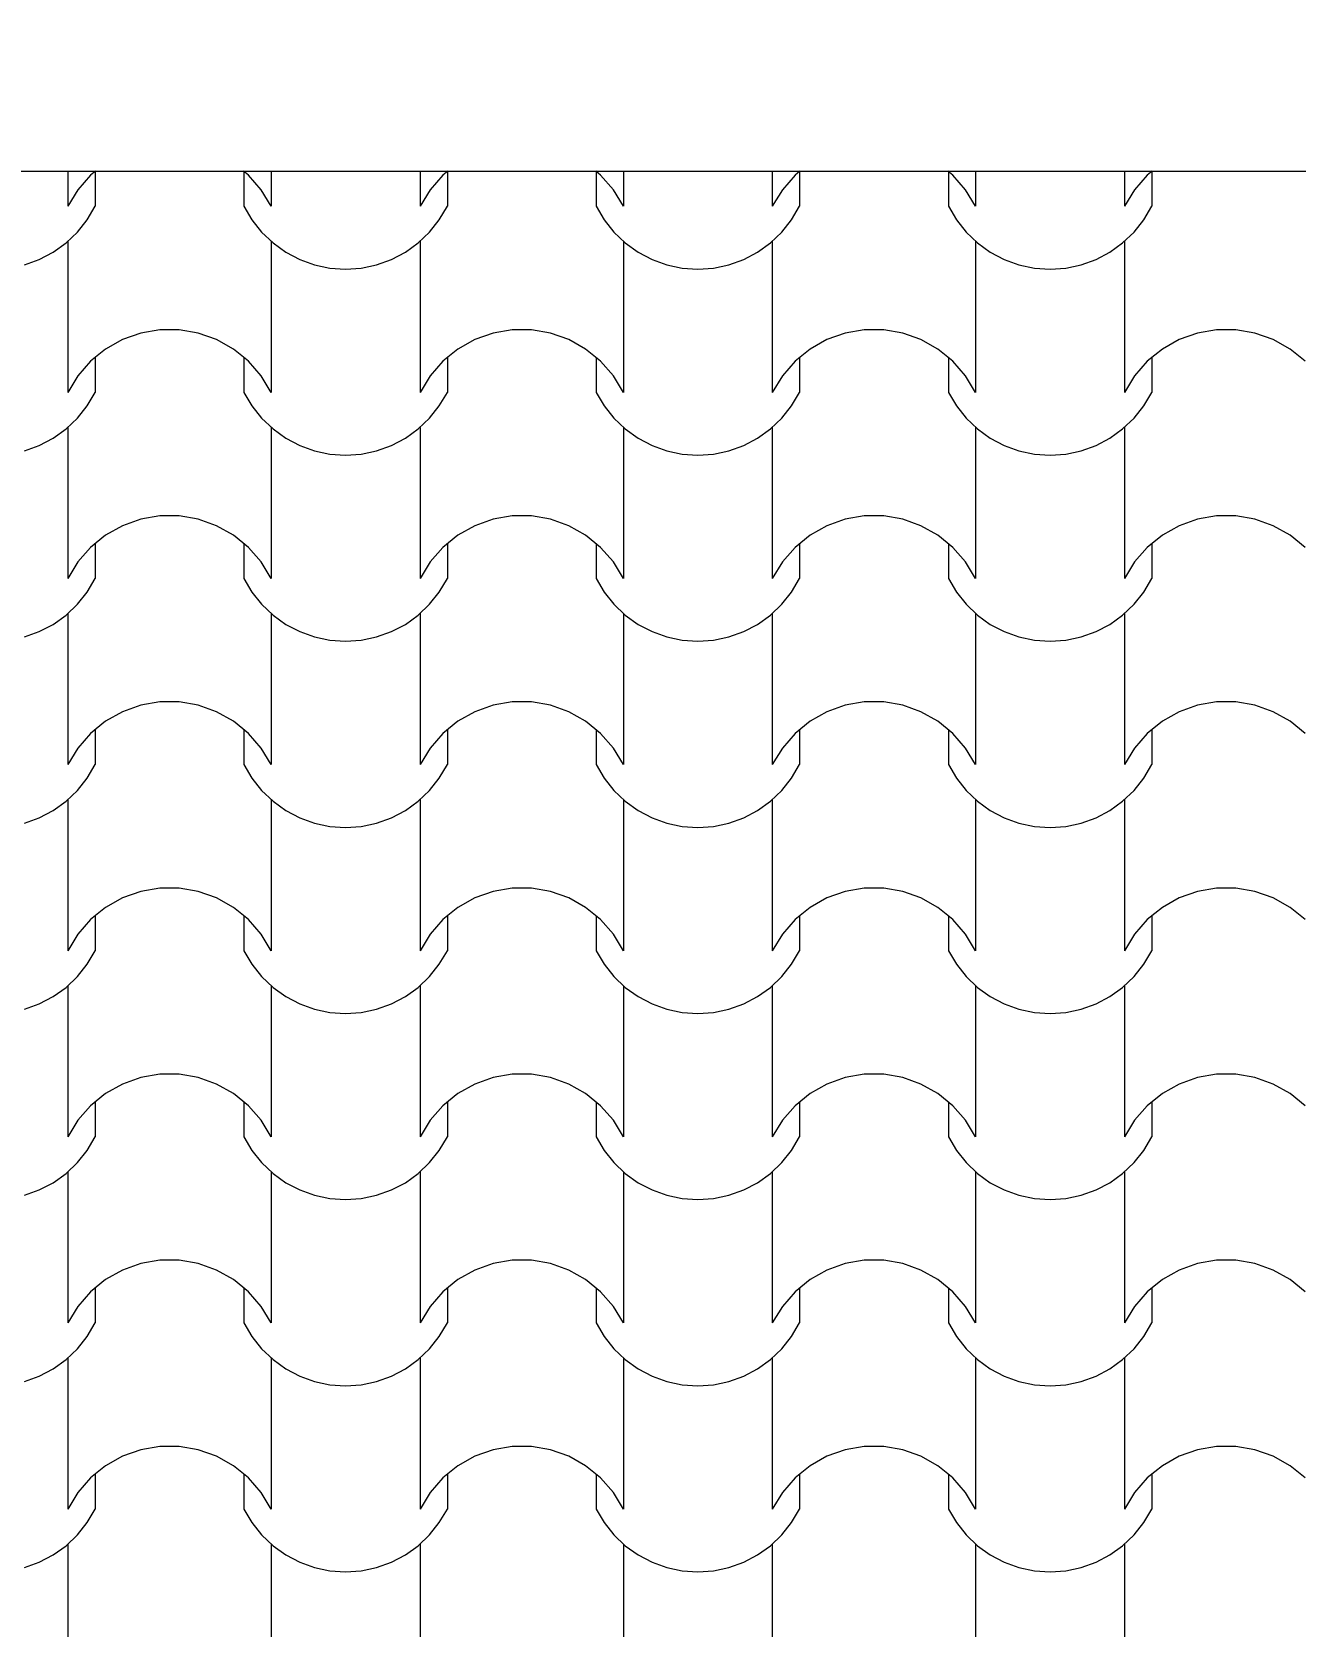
# Model space of a CAD drawing. Header units: millimetres. Extents: x 318905 to 439572, y -5133 to 105868.
# Drawn here: x 395316 to 396336, y 6459 to 7747 of the extents above; entities that cross this region are included whole.
import ezdxf

# ---------------------------------------------------------------- set-up
doc = ezdxf.new("R2010")
doc.units = ezdxf.units.MM
doc.header["$MEASUREMENT"] = 0
for name, color, linetype, lineweight in [('0_Stylo_No__98', 154, 'Continuous', 0), ('2D -  Dessin général_Stylo_No__1', 7, 'Continuous', 5), ('OMBRES_Stylo_No__1', 7, 'Continuous', 5)]:
    doc.layers.add(name, color=color, linetype=linetype, lineweight=lineweight)
doc.layers.add('OMBRES_Stylo_No__82', color=7, linetype='Continuous', lineweight=13, true_color=0xaaaaaa)
doc.styles.add('STYLE_GENERE_3', font='')
doc.styles.get('STYLE_GENERE_3').set_extended_font_data('Arial')
doc.dimstyles.new('STYLE_GENERE__1', dxfattribs={"dimtxt": 200, "dimasz": 142.5, "dimexe": 0.18, "dimexo": 500, "dimgap": 0.09, "dimtad": 0, "dimtih": 1, "dimtoh": 1, "dimlfac": 0.001, "dimzin": 0, "dimdsep": 46, "dimtxsty": 'STYLE_GENERE_3', "dimblk": 'ARROWHEAD_6', "dimblk1": 'ARROWHEAD_6', "dimblk2": 'ARROWHEAD_6', "dimcen": 0.09, "dimclrd": 154, "dimclre": 154, "dimclrt": 154, "dimazin": 0, "dimtfac": 1, "dimtdec": 4, "dimtmove": 0, "dimatfit": 3, "dimfxl": 0, "dimtolj": 1, "dimtzin": 0, "dimarcsym": 0})

# ---------------------------------------------------------------- blocks, each defined once
blk = doc.blocks.new('*X111')
at = {"layer": 'OMBRES_Stylo_No__82', "linetype": 'Continuous'}
for p, q in [((395345.1, 7634.5), (395345.1, 7606.2)), ((395363.5, 7631.3), (395353.2, 7619.5)), ((395367.4, 7634.5), (395363.5, 7631.3)), ((395367.1, 7634.2), (395367.1, 7606.2)), ((395490.9, 7631.3), (395487, 7634.5)), ((395487.3, 7634.2), (395487.3, 7606.2)), ((395501.2, 7619.5), (395490.9, 7631.3)), ((395509.3, 7634.5), (395509.3, 7606.2)), ((395629.6, 7634.5), (395629.6, 7606.2)), ((395648, 7631.3), (395637.7, 7619.5)), ((395651.9, 7634.5), (395648, 7631.3)), ((395651.6, 7634.2), (395651.6, 7606.2)), ((395775.4, 7631.3), (395771.5, 7634.5)), ((395771.8, 7634.2), (395771.8, 7606.2)), ((395785.7, 7619.5), (395775.4, 7631.3)), ((395793.8, 7634.5), (395793.8, 7606.2)), ((395914, 7634.5), (395914, 7606.2)), ((395932.5, 7631.3), (395922.2, 7619.5)), ((395936.4, 7634.5), (395932.5, 7631.3)), ((395936, 7634.2), (395936, 7606.2)), ((396059.9, 7631.3), (396055.9, 7634.5)), ((396056.3, 7634.2), (396056.3, 7606.2)), ((396070.1, 7619.5), (396059.9, 7631.3)), ((396078.3, 7634.5), (396078.3, 7606.2)), ((396198.5, 7634.5), (396198.5, 7606.2)), ((396216.9, 7631.3), (396206.7, 7619.5)), ((396220.9, 7634.5), (396216.9, 7631.3)), ((396220.5, 7634.2), (396220.5, 7606.2)), ((395353.2, 7619.5), (395345.1, 7606.2)), ((395509.3, 7606.2), (395501.2, 7619.5)), ((395637.7, 7619.5), (395629.6, 7606.2)), ((395793.8, 7606.2), (395785.7, 7619.5)), ((395922.2, 7619.5), (395914, 7606.2)), ((396078.3, 7606.2), (396070.1, 7619.5)), ((396206.7, 7619.5), (396198.5, 7606.2)), ((395360.6, 7595.2), (395367.1, 7606.2)), ((395487.3, 7606.2), (395493.8, 7595.2)), ((395645.1, 7595.2), (395651.6, 7606.2)), ((395771.8, 7606.2), (395778.2, 7595.2)), ((395929.6, 7595.2), (395936, 7606.2)), ((396056.3, 7606.2), (396062.7, 7595.2)), ((396214.1, 7595.2), (396220.5, 7606.2)), ((395343.6, 7576.5), (395352.8, 7585.3)), ((395352.8, 7585.3), (395360.6, 7595.2)), ((395493.8, 7595.2), (395501.6, 7585.3)), ((395501.6, 7585.3), (395510.8, 7576.5)), ((395628, 7576.5), (395637.2, 7585.3)), ((395637.2, 7585.3), (395645.1, 7595.2)), ((395778.2, 7595.2), (395786.1, 7585.3)), ((395786.1, 7585.3), (395795.3, 7576.5)), ((395912.5, 7576.5), (395921.7, 7585.3)), ((395921.7, 7585.3), (395929.6, 7595.2)), ((396062.7, 7595.2), (396070.6, 7585.3)), ((396070.6, 7585.3), (396079.8, 7576.5)), ((396197, 7576.5), (396206.2, 7585.3)), ((396206.2, 7585.3), (396214.1, 7595.2)), ((395333.3, 7569.1), (395343.6, 7576.5)), ((395345.1, 7577.8), (395345.1, 7516.8)), ((395509.3, 7577.8), (395509.3, 7516.8)), ((395510.8, 7576.5), (395521.1, 7569.1)), ((395617.7, 7569.1), (395628, 7576.5)), ((395629.6, 7577.8), (395629.6, 7516.8)), ((395793.8, 7577.8), (395793.8, 7516.8)), ((395795.3, 7576.5), (395805.6, 7569.1)), ((395902.2, 7569.1), (395912.5, 7576.5)), ((395914, 7577.8), (395914, 7516.8)), ((396078.3, 7577.8), (396078.3, 7516.8)), ((396079.8, 7576.5), (396090.1, 7569.1)), ((396186.7, 7569.1), (396197, 7576.5)), ((396198.5, 7577.8), (396198.5, 7516.8)), ((395310.1, 7558.8), (395322, 7563.1)), ((395322, 7563.1), (395333.3, 7569.1)), ((395521.1, 7569.1), (395532.4, 7563.1)), ((395532.4, 7563.1), (395544.3, 7558.8)), ((395594.5, 7558.8), (395606.5, 7563.1)), ((395606.5, 7563.1), (395617.7, 7569.1)), ((395805.6, 7569.1), (395816.9, 7563.1)), ((395816.9, 7563.1), (395828.8, 7558.8)), ((395879, 7558.8), (395891, 7563.1)), ((395891, 7563.1), (395902.2, 7569.1)), ((396090.1, 7569.1), (396101.3, 7563.1)), ((396101.3, 7563.1), (396113.3, 7558.8)), ((396163.5, 7558.8), (396175.5, 7563.1)), ((396175.5, 7563.1), (396186.7, 7569.1)), ((395544.3, 7558.8), (395556.8, 7556.2)), ((395556.8, 7556.2), (395569.4, 7555.3)), ((395569.4, 7555.3), (395582.1, 7556.2)), ((395582.1, 7556.2), (395594.5, 7558.8)), ((395828.8, 7558.8), (395841.2, 7556.2)), ((395841.2, 7556.2), (395853.9, 7555.3)), ((395853.9, 7555.3), (395866.6, 7556.2)), ((395866.6, 7556.2), (395879, 7558.8)), ((396113.3, 7558.8), (396125.7, 7556.2)), ((396125.7, 7556.2), (396138.4, 7555.3)), ((396138.4, 7555.3), (396151.1, 7556.2)), ((396151.1, 7556.2), (396163.5, 7558.8)), ((395345.1, 7516.8), (395345.1, 7455.8)), ((395509.3, 7516.8), (395509.3, 7455.8)), ((395629.6, 7516.8), (395629.6, 7455.8)), ((395793.8, 7516.8), (395793.8, 7455.8)), ((395914, 7516.8), (395914, 7455.8)), ((396078.3, 7516.8), (396078.3, 7455.8)), ((396198.5, 7516.8), (396198.5, 7455.8)), ((395389.3, 7498.5), (395375.6, 7490.8)), ((395404, 7503.7), (395389.3, 7498.5)), ((395419.4, 7506.3), (395404, 7503.7)), ((395427.2, 7506.3), (395419.4, 7506.3)), ((395435, 7506.3), (395427.2, 7506.3)), ((395450.4, 7503.7), (395435, 7506.3)), ((395465.1, 7498.5), (395450.4, 7503.7)), ((395478.8, 7490.8), (395465.1, 7498.5)), ((395673.7, 7498.5), (395660.1, 7490.8)), ((395688.5, 7503.7), (395673.7, 7498.5)), ((395703.9, 7506.3), (395688.5, 7503.7)), ((395711.7, 7506.3), (395703.9, 7506.3)), ((395719.5, 7506.3), (395711.7, 7506.3)), ((395734.9, 7503.7), (395719.5, 7506.3)), ((395749.6, 7498.5), (395734.9, 7503.7)), ((395763.3, 7490.8), (395749.6, 7498.5)), ((395958.2, 7498.5), (395944.6, 7490.8)), ((395972.9, 7503.7), (395958.2, 7498.5)), ((395988.3, 7506.3), (395972.9, 7503.7)), ((395996.2, 7506.3), (395988.3, 7506.3)), ((396004, 7506.3), (395996.2, 7506.3)), ((396019.4, 7503.7), (396004, 7506.3)), ((396034.1, 7498.5), (396019.4, 7503.7)), ((396047.7, 7490.8), (396034.1, 7498.5)), ((396242.7, 7498.5), (396229.1, 7490.8)), ((396257.4, 7503.7), (396242.7, 7498.5)), ((396272.8, 7506.3), (396257.4, 7503.7)), ((396280.6, 7506.3), (396272.8, 7506.3)), ((396288.5, 7506.3), (396280.6, 7506.3)), ((396303.9, 7503.7), (396288.5, 7506.3)), ((396318.6, 7498.5), (396303.9, 7503.7)), ((396332.2, 7490.8), (396318.6, 7498.5)), ((395375.6, 7490.8), (395363.5, 7481)), ((395367.1, 7483.9), (395367.1, 7455.8)), ((395490.9, 7481), (395478.8, 7490.8)), ((395487.3, 7483.9), (395487.3, 7455.8)), ((395660.1, 7490.8), (395648, 7481)), ((395651.6, 7483.9), (395651.6, 7455.8)), ((395775.4, 7481), (395763.3, 7490.8)), ((395771.8, 7483.9), (395771.8, 7455.8)), ((395944.6, 7490.8), (395932.5, 7481)), ((395936, 7483.9), (395936, 7455.8)), ((396059.9, 7481), (396047.7, 7490.8)), ((396056.3, 7483.9), (396056.3, 7455.8)), ((396229.1, 7490.8), (396216.9, 7481)), ((396220.5, 7483.9), (396220.5, 7455.8)), ((396344.3, 7481), (396332.2, 7490.8)), ((395353.2, 7469.2), (395345.1, 7455.8)), ((395363.5, 7481), (395353.2, 7469.2)), ((395501.2, 7469.2), (395490.9, 7481)), ((395509.3, 7455.8), (395501.2, 7469.2)), ((395637.7, 7469.2), (395629.6, 7455.8)), ((395648, 7481), (395637.7, 7469.2)), ((395785.7, 7469.2), (395775.4, 7481)), ((395793.8, 7455.8), (395785.7, 7469.2)), ((395922.2, 7469.2), (395914, 7455.8)), ((395932.5, 7481), (395922.2, 7469.2)), ((396070.1, 7469.2), (396059.9, 7481)), ((396078.3, 7455.8), (396070.1, 7469.2)), ((396206.7, 7469.2), (396198.5, 7455.8)), ((396216.9, 7481), (396206.7, 7469.2)), ((395352.8, 7434.9), (395360.6, 7444.9)), ((395360.6, 7444.9), (395367.1, 7455.8)), ((395487.3, 7455.8), (395493.8, 7444.9)), ((395493.8, 7444.9), (395501.6, 7434.9)), ((395637.2, 7434.9), (395645.1, 7444.9)), ((395645.1, 7444.9), (395651.6, 7455.8)), ((395771.8, 7455.8), (395778.2, 7444.9)), ((395778.2, 7444.9), (395786.1, 7434.9)), ((395921.7, 7434.9), (395929.6, 7444.9)), ((395929.6, 7444.9), (395936, 7455.8)), ((396056.3, 7455.8), (396062.7, 7444.9)), ((396062.7, 7444.9), (396070.6, 7434.9)), ((396206.2, 7434.9), (396214.1, 7444.9)), ((396214.1, 7444.9), (396220.5, 7455.8)), ((395343.6, 7426.2), (395352.8, 7434.9)), ((395501.6, 7434.9), (395510.8, 7426.2)), ((395628, 7426.2), (395637.2, 7434.9)), ((395786.1, 7434.9), (395795.3, 7426.2)), ((395912.5, 7426.2), (395921.7, 7434.9)), ((396070.6, 7434.9), (396079.8, 7426.2)), ((396197, 7426.2), (396206.2, 7434.9)), ((395322, 7412.8), (395333.3, 7418.7)), ((395333.3, 7418.7), (395343.6, 7426.2)), ((395345.1, 7427.4), (395345.1, 7366.5)), ((395509.3, 7427.4), (395509.3, 7366.5)), ((395510.8, 7426.2), (395521.1, 7418.7)), ((395521.1, 7418.7), (395532.4, 7412.8)), ((395606.5, 7412.8), (395617.7, 7418.7)), ((395617.7, 7418.7), (395628, 7426.2)), ((395629.6, 7427.4), (395629.6, 7366.5)), ((395793.8, 7427.4), (395793.8, 7366.5)), ((395795.3, 7426.2), (395805.6, 7418.7)), ((395805.6, 7418.7), (395816.9, 7412.8)), ((395891, 7412.8), (395902.2, 7418.7)), ((395902.2, 7418.7), (395912.5, 7426.2)), ((395914, 7427.4), (395914, 7366.5)), ((396078.3, 7427.4), (396078.3, 7366.5)), ((396079.8, 7426.2), (396090.1, 7418.7)), ((396090.1, 7418.7), (396101.3, 7412.8)), ((396175.5, 7412.8), (396186.7, 7418.7)), ((396186.7, 7418.7), (396197, 7426.2)), ((396198.5, 7427.4), (396198.5, 7366.5)), ((395310.1, 7408.5), (395322, 7412.8)), ((395532.4, 7412.8), (395544.3, 7408.5)), ((395544.3, 7408.5), (395556.8, 7405.9)), ((395556.8, 7405.9), (395569.4, 7405)), ((395569.4, 7405), (395582.1, 7405.9)), ((395582.1, 7405.9), (395594.5, 7408.5)), ((395594.5, 7408.5), (395606.5, 7412.8)), ((395816.9, 7412.8), (395828.8, 7408.5)), ((395828.8, 7408.5), (395841.2, 7405.9)), ((395841.2, 7405.9), (395853.9, 7405)), ((395853.9, 7405), (395866.6, 7405.9)), ((395866.6, 7405.9), (395879, 7408.5)), ((395879, 7408.5), (395891, 7412.8)), ((396101.3, 7412.8), (396113.3, 7408.5)), ((396113.3, 7408.5), (396125.7, 7405.9)), ((396125.7, 7405.9), (396138.4, 7405)), ((396138.4, 7405), (396151.1, 7405.9)), ((396151.1, 7405.9), (396163.5, 7408.5)), ((396163.5, 7408.5), (396175.5, 7412.8)), ((395345.1, 7366.5), (395345.1, 7305.5)), ((395509.3, 7366.5), (395509.3, 7305.5)), ((395629.6, 7366.5), (395629.6, 7305.5)), ((395793.8, 7366.5), (395793.8, 7305.5)), ((395914, 7366.5), (395914, 7305.5)), ((396078.3, 7366.5), (396078.3, 7305.5)), ((396198.5, 7366.5), (396198.5, 7305.5)), ((395404, 7353.4), (395389.3, 7348.1)), ((395419.4, 7356), (395404, 7353.4)), ((395427.2, 7356), (395419.4, 7356)), ((395435, 7356), (395427.2, 7356)), ((395450.4, 7353.4), (395435, 7356)), ((395465.1, 7348.1), (395450.4, 7353.4)), ((395688.5, 7353.4), (395673.7, 7348.1)), ((395703.9, 7356), (395688.5, 7353.4)), ((395711.7, 7356), (395703.9, 7356)), ((395719.5, 7356), (395711.7, 7356)), ((395734.9, 7353.4), (395719.5, 7356)), ((395749.6, 7348.1), (395734.9, 7353.4)), ((395972.9, 7353.4), (395958.2, 7348.1)), ((395988.3, 7356), (395972.9, 7353.4)), ((395996.2, 7356), (395988.3, 7356)), ((396004, 7356), (395996.2, 7356)), ((396019.4, 7353.4), (396004, 7356)), ((396034.1, 7348.1), (396019.4, 7353.4)), ((396257.4, 7353.4), (396242.7, 7348.1)), ((396272.8, 7356), (396257.4, 7353.4)), ((396280.6, 7356), (396272.8, 7356)), ((396288.5, 7356), (396280.6, 7356)), ((396303.9, 7353.4), (396288.5, 7356)), ((396318.6, 7348.1), (396303.9, 7353.4)), ((395375.6, 7340.5), (395363.5, 7330.6)), ((395389.3, 7348.1), (395375.6, 7340.5)), ((395478.8, 7340.5), (395465.1, 7348.1)), ((395490.9, 7330.6), (395478.8, 7340.5)), ((395660.1, 7340.5), (395648, 7330.6)), ((395673.7, 7348.1), (395660.1, 7340.5)), ((395763.3, 7340.5), (395749.6, 7348.1)), ((395775.4, 7330.6), (395763.3, 7340.5)), ((395944.6, 7340.5), (395932.5, 7330.6)), ((395958.2, 7348.1), (395944.6, 7340.5)), ((396047.7, 7340.5), (396034.1, 7348.1)), ((396059.9, 7330.6), (396047.7, 7340.5)), ((396229.1, 7340.5), (396216.9, 7330.6)), ((396242.7, 7348.1), (396229.1, 7340.5)), ((396332.2, 7340.5), (396318.6, 7348.1)), ((396344.3, 7330.6), (396332.2, 7340.5)), ((395363.5, 7330.6), (395353.2, 7318.8)), ((395367.1, 7333.5), (395367.1, 7305.5)), ((395487.3, 7333.5), (395487.3, 7305.5)), ((395501.2, 7318.8), (395490.9, 7330.6)), ((395648, 7330.6), (395637.7, 7318.8)), ((395651.6, 7333.5), (395651.6, 7305.5)), ((395771.8, 7333.5), (395771.8, 7305.5)), ((395785.7, 7318.8), (395775.4, 7330.6)), ((395932.5, 7330.6), (395922.2, 7318.8)), ((395936, 7333.5), (395936, 7305.5)), ((396056.3, 7333.5), (396056.3, 7305.5)), ((396070.1, 7318.8), (396059.9, 7330.6)), ((396216.9, 7330.6), (396206.7, 7318.8)), ((396220.5, 7333.5), (396220.5, 7305.5)), ((395353.2, 7318.8), (395345.1, 7305.5)), ((395509.3, 7305.5), (395501.2, 7318.8)), ((395637.7, 7318.8), (395629.6, 7305.5)), ((395793.8, 7305.5), (395785.7, 7318.8)), ((395922.2, 7318.8), (395914, 7305.5)), ((396078.3, 7305.5), (396070.1, 7318.8)), ((396206.7, 7318.8), (396198.5, 7305.5)), ((395360.6, 7294.5), (395367.1, 7305.5)), ((395487.3, 7305.5), (395493.8, 7294.5)), ((395645.1, 7294.5), (395651.6, 7305.5)), ((395771.8, 7305.5), (395778.2, 7294.5)), ((395929.6, 7294.5), (395936, 7305.5)), ((396056.3, 7305.5), (396062.7, 7294.5)), ((396214.1, 7294.5), (396220.5, 7305.5)), ((395352.8, 7284.6), (395360.6, 7294.5)), ((395493.8, 7294.5), (395501.6, 7284.6)), ((395637.2, 7284.6), (395645.1, 7294.5)), ((395778.2, 7294.5), (395786.1, 7284.6)), ((395921.7, 7284.6), (395929.6, 7294.5)), ((396062.7, 7294.5), (396070.6, 7284.6)), ((396206.2, 7284.6), (396214.1, 7294.5)), ((395333.3, 7268.4), (395343.6, 7275.8)), ((395343.6, 7275.8), (395352.8, 7284.6)), ((395345.1, 7277.1), (395345.1, 7216.1)), ((395501.6, 7284.6), (395510.8, 7275.8)), ((395509.3, 7277.1), (395509.3, 7216.1)), ((395510.8, 7275.8), (395521.1, 7268.4)), ((395617.7, 7268.4), (395628, 7275.8)), ((395628, 7275.8), (395637.2, 7284.6)), ((395629.6, 7277.1), (395629.6, 7216.1)), ((395786.1, 7284.6), (395795.3, 7275.8)), ((395793.8, 7277.1), (395793.8, 7216.1)), ((395795.3, 7275.8), (395805.6, 7268.4)), ((395902.2, 7268.4), (395912.5, 7275.8)), ((395912.5, 7275.8), (395921.7, 7284.6)), ((395914, 7277.1), (395914, 7216.1)), ((396070.6, 7284.6), (396079.8, 7275.8)), ((396078.3, 7277.1), (396078.3, 7216.1)), ((396079.8, 7275.8), (396090.1, 7268.4)), ((396186.7, 7268.4), (396197, 7275.8)), ((396197, 7275.8), (396206.2, 7284.6)), ((396198.5, 7277.1), (396198.5, 7216.1)), ((395322, 7262.5), (395333.3, 7268.4)), ((395521.1, 7268.4), (395532.4, 7262.5)), ((395606.5, 7262.5), (395617.7, 7268.4)), ((395805.6, 7268.4), (395816.9, 7262.5)), ((395891, 7262.5), (395902.2, 7268.4)), ((396090.1, 7268.4), (396101.3, 7262.5)), ((396175.5, 7262.5), (396186.7, 7268.4)), ((395310.1, 7258.2), (395322, 7262.5)), ((395532.4, 7262.5), (395544.3, 7258.2)), ((395544.3, 7258.2), (395556.8, 7255.5)), ((395556.8, 7255.5), (395569.4, 7254.7)), ((395569.4, 7254.7), (395582.1, 7255.5)), ((395582.1, 7255.5), (395594.5, 7258.2)), ((395594.5, 7258.2), (395606.5, 7262.5)), ((395816.9, 7262.5), (395828.8, 7258.2)), ((395828.8, 7258.2), (395841.2, 7255.5)), ((395841.2, 7255.5), (395853.9, 7254.7)), ((395853.9, 7254.7), (395866.6, 7255.5)), ((395866.6, 7255.5), (395879, 7258.2)), ((395879, 7258.2), (395891, 7262.5)), ((396101.3, 7262.5), (396113.3, 7258.2)), ((396113.3, 7258.2), (396125.7, 7255.5)), ((396125.7, 7255.5), (396138.4, 7254.7)), ((396138.4, 7254.7), (396151.1, 7255.5)), ((396151.1, 7255.5), (396163.5, 7258.2)), ((396163.5, 7258.2), (396175.5, 7262.5)), ((395345.1, 7216.1), (395345.1, 7155.2)), ((395509.3, 7216.1), (395509.3, 7155.2)), ((395629.6, 7216.1), (395629.6, 7155.2)), ((395793.8, 7216.1), (395793.8, 7155.2)), ((395914, 7216.1), (395914, 7155.2)), ((396078.3, 7216.1), (396078.3, 7155.2)), ((396198.5, 7216.1), (396198.5, 7155.2)), ((395404, 7203), (395389.3, 7197.8)), ((395419.4, 7205.7), (395404, 7203)), ((395427.2, 7205.7), (395419.4, 7205.7)), ((395435, 7205.7), (395427.2, 7205.7)), ((395450.4, 7203), (395435, 7205.7)), ((395465.1, 7197.8), (395450.4, 7203)), ((395688.5, 7203), (395673.7, 7197.8)), ((395703.9, 7205.7), (395688.5, 7203)), ((395711.7, 7205.7), (395703.9, 7205.7)), ((395719.5, 7205.7), (395711.7, 7205.7)), ((395734.9, 7203), (395719.5, 7205.7)), ((395749.6, 7197.8), (395734.9, 7203)), ((395972.9, 7203), (395958.2, 7197.8)), ((395988.3, 7205.7), (395972.9, 7203)), ((395996.2, 7205.7), (395988.3, 7205.7)), ((396004, 7205.7), (395996.2, 7205.7)), ((396019.4, 7203), (396004, 7205.7)), ((396034.1, 7197.8), (396019.4, 7203)), ((396257.4, 7203), (396242.7, 7197.8)), ((396272.8, 7205.7), (396257.4, 7203)), ((396280.6, 7205.7), (396272.8, 7205.7)), ((396288.5, 7205.7), (396280.6, 7205.7)), ((396303.9, 7203), (396288.5, 7205.7)), ((396318.6, 7197.8), (396303.9, 7203)), ((395375.6, 7190.1), (395363.5, 7180.3)), ((395389.3, 7197.8), (395375.6, 7190.1)), ((395478.8, 7190.1), (395465.1, 7197.8)), ((395490.9, 7180.3), (395478.8, 7190.1)), ((395660.1, 7190.1), (395648, 7180.3)), ((395673.7, 7197.8), (395660.1, 7190.1)), ((395763.3, 7190.1), (395749.6, 7197.8)), ((395775.4, 7180.3), (395763.3, 7190.1)), ((395944.6, 7190.1), (395932.5, 7180.3)), ((395958.2, 7197.8), (395944.6, 7190.1)), ((396047.7, 7190.1), (396034.1, 7197.8)), ((396059.9, 7180.3), (396047.7, 7190.1)), ((396229.1, 7190.1), (396216.9, 7180.3)), ((396242.7, 7197.8), (396229.1, 7190.1)), ((396332.2, 7190.1), (396318.6, 7197.8)), ((396344.3, 7180.3), (396332.2, 7190.1)), ((395363.5, 7180.3), (395353.2, 7168.5)), ((395367.1, 7183.2), (395367.1, 7155.2)), ((395487.3, 7183.2), (395487.3, 7155.2)), ((395501.2, 7168.5), (395490.9, 7180.3)), ((395648, 7180.3), (395637.7, 7168.5)), ((395651.6, 7183.2), (395651.6, 7155.2)), ((395771.8, 7183.2), (395771.8, 7155.2)), ((395785.7, 7168.5), (395775.4, 7180.3)), ((395932.5, 7180.3), (395922.2, 7168.5)), ((395936, 7183.2), (395936, 7155.2)), ((396056.3, 7183.2), (396056.3, 7155.2)), ((396070.1, 7168.5), (396059.9, 7180.3)), ((396216.9, 7180.3), (396206.7, 7168.5)), ((396220.5, 7183.2), (396220.5, 7155.2)), ((395353.2, 7168.5), (395345.1, 7155.2)), ((395509.3, 7155.2), (395501.2, 7168.5)), ((395637.7, 7168.5), (395629.6, 7155.2)), ((395793.8, 7155.2), (395785.7, 7168.5)), ((395922.2, 7168.5), (395914, 7155.2)), ((396078.3, 7155.2), (396070.1, 7168.5)), ((396206.7, 7168.5), (396198.5, 7155.2)), ((395360.6, 7144.2), (395367.1, 7155.2)), ((395487.3, 7155.2), (395493.8, 7144.2)), ((395645.1, 7144.2), (395651.6, 7155.2)), ((395771.8, 7155.2), (395778.2, 7144.2)), ((395929.6, 7144.2), (395936, 7155.2)), ((396056.3, 7155.2), (396062.7, 7144.2)), ((396214.1, 7144.2), (396220.5, 7155.2)), ((395343.6, 7125.5), (395352.8, 7134.3)), ((395352.8, 7134.3), (395360.6, 7144.2)), ((395493.8, 7144.2), (395501.6, 7134.3)), ((395501.6, 7134.3), (395510.8, 7125.5)), ((395628, 7125.5), (395637.2, 7134.3)), ((395637.2, 7134.3), (395645.1, 7144.2)), ((395778.2, 7144.2), (395786.1, 7134.3)), ((395786.1, 7134.3), (395795.3, 7125.5)), ((395912.5, 7125.5), (395921.7, 7134.3)), ((395921.7, 7134.3), (395929.6, 7144.2)), ((396062.7, 7144.2), (396070.6, 7134.3)), ((396070.6, 7134.3), (396079.8, 7125.5)), ((396197, 7125.5), (396206.2, 7134.3)), ((396206.2, 7134.3), (396214.1, 7144.2)), ((395333.3, 7118.1), (395343.6, 7125.5)), ((395345.1, 7126.8), (395345.1, 7065.8)), ((395509.3, 7126.8), (395509.3, 7065.8)), ((395510.8, 7125.5), (395521.1, 7118.1)), ((395617.7, 7118.1), (395628, 7125.5)), ((395629.6, 7126.8), (395629.6, 7065.8)), ((395793.8, 7126.8), (395793.8, 7065.8)), ((395795.3, 7125.5), (395805.6, 7118.1)), ((395902.2, 7118.1), (395912.5, 7125.5)), ((395914, 7126.8), (395914, 7065.8)), ((396078.3, 7126.8), (396078.3, 7065.8)), ((396079.8, 7125.5), (396090.1, 7118.1)), ((396186.7, 7118.1), (396197, 7125.5)), ((396198.5, 7126.8), (396198.5, 7065.8)), ((395310.1, 7107.8), (395322, 7112.1)), ((395322, 7112.1), (395333.3, 7118.1)), ((395521.1, 7118.1), (395532.4, 7112.1)), ((395532.4, 7112.1), (395544.3, 7107.8)), ((395594.5, 7107.8), (395606.5, 7112.1)), ((395606.5, 7112.1), (395617.7, 7118.1)), ((395805.6, 7118.1), (395816.9, 7112.1)), ((395816.9, 7112.1), (395828.8, 7107.8)), ((395879, 7107.8), (395891, 7112.1)), ((395891, 7112.1), (395902.2, 7118.1)), ((396090.1, 7118.1), (396101.3, 7112.1)), ((396101.3, 7112.1), (396113.3, 7107.8)), ((396163.5, 7107.8), (396175.5, 7112.1)), ((396175.5, 7112.1), (396186.7, 7118.1)), ((395544.3, 7107.8), (395556.8, 7105.2)), ((395556.8, 7105.2), (395569.4, 7104.3)), ((395569.4, 7104.3), (395582.1, 7105.2)), ((395582.1, 7105.2), (395594.5, 7107.8)), ((395828.8, 7107.8), (395841.2, 7105.2)), ((395841.2, 7105.2), (395853.9, 7104.3)), ((395853.9, 7104.3), (395866.6, 7105.2)), ((395866.6, 7105.2), (395879, 7107.8)), ((396113.3, 7107.8), (396125.7, 7105.2)), ((396125.7, 7105.2), (396138.4, 7104.3)), ((396138.4, 7104.3), (396151.1, 7105.2)), ((396151.1, 7105.2), (396163.5, 7107.8)), ((395345.1, 7065.8), (395345.1, 7004.8)), ((395509.3, 7065.8), (395509.3, 7004.8)), ((395629.6, 7065.8), (395629.6, 7004.8)), ((395793.8, 7065.8), (395793.8, 7004.8)), ((395914, 7065.8), (395914, 7004.8)), ((396078.3, 7065.8), (396078.3, 7004.8)), ((396198.5, 7065.8), (396198.5, 7004.8)), ((395389.3, 7047.4), (395375.6, 7039.8)), ((395404, 7052.7), (395389.3, 7047.4)), ((395419.4, 7055.3), (395404, 7052.7)), ((395427.2, 7055.3), (395419.4, 7055.3)), ((395435, 7055.3), (395427.2, 7055.3)), ((395450.4, 7052.7), (395435, 7055.3)), ((395465.1, 7047.4), (395450.4, 7052.7)), ((395478.8, 7039.8), (395465.1, 7047.4)), ((395673.7, 7047.4), (395660.1, 7039.8)), ((395688.5, 7052.7), (395673.7, 7047.4)), ((395703.9, 7055.3), (395688.5, 7052.7)), ((395711.7, 7055.3), (395703.9, 7055.3)), ((395719.5, 7055.3), (395711.7, 7055.3)), ((395734.9, 7052.7), (395719.5, 7055.3)), ((395749.6, 7047.4), (395734.9, 7052.7)), ((395763.3, 7039.8), (395749.6, 7047.4)), ((395958.2, 7047.4), (395944.6, 7039.8)), ((395972.9, 7052.7), (395958.2, 7047.4)), ((395988.3, 7055.3), (395972.9, 7052.7)), ((395996.2, 7055.3), (395988.3, 7055.3)), ((396004, 7055.3), (395996.2, 7055.3)), ((396019.4, 7052.7), (396004, 7055.3)), ((396034.1, 7047.4), (396019.4, 7052.7)), ((396047.7, 7039.8), (396034.1, 7047.4)), ((396242.7, 7047.4), (396229.1, 7039.8)), ((396257.4, 7052.7), (396242.7, 7047.4)), ((396272.8, 7055.3), (396257.4, 7052.7)), ((396280.6, 7055.3), (396272.8, 7055.3)), ((396288.5, 7055.3), (396280.6, 7055.3)), ((396303.9, 7052.7), (396288.5, 7055.3)), ((396318.6, 7047.4), (396303.9, 7052.7)), ((396332.2, 7039.8), (396318.6, 7047.4)), ((395375.6, 7039.8), (395363.5, 7029.9)), ((395367.1, 7032.9), (395367.1, 7004.8)), ((395490.9, 7029.9), (395478.8, 7039.8)), ((395487.3, 7032.9), (395487.3, 7004.8)), ((395660.1, 7039.8), (395648, 7029.9)), ((395651.6, 7032.9), (395651.6, 7004.8)), ((395775.4, 7029.9), (395763.3, 7039.8)), ((395771.8, 7032.9), (395771.8, 7004.8)), ((395944.6, 7039.8), (395932.5, 7029.9)), ((395936, 7032.9), (395936, 7004.8)), ((396059.9, 7029.9), (396047.7, 7039.8)), ((396056.3, 7032.9), (396056.3, 7004.8)), ((396229.1, 7039.8), (396216.9, 7029.9)), ((396220.5, 7032.9), (396220.5, 7004.8)), ((396344.3, 7029.9), (396332.2, 7039.8)), ((395363.5, 7029.9), (395353.2, 7018.2)), ((395501.2, 7018.2), (395490.9, 7029.9)), ((395648, 7029.9), (395637.7, 7018.2)), ((395785.7, 7018.2), (395775.4, 7029.9)), ((395932.5, 7029.9), (395922.2, 7018.2)), ((396070.1, 7018.2), (396059.9, 7029.9)), ((396216.9, 7029.9), (396206.7, 7018.2)), ((395353.2, 7018.2), (395345.1, 7004.8)), ((395509.3, 7004.8), (395501.2, 7018.2)), ((395637.7, 7018.2), (395629.6, 7004.8)), ((395793.8, 7004.8), (395785.7, 7018.2)), ((395922.2, 7018.2), (395914, 7004.8)), ((396078.3, 7004.8), (396070.1, 7018.2)), ((396206.7, 7018.2), (396198.5, 7004.8)), ((395352.8, 6983.9), (395360.6, 6993.9)), ((395360.6, 6993.9), (395367.1, 7004.8)), ((395487.3, 7004.8), (395493.8, 6993.9)), ((395493.8, 6993.9), (395501.6, 6983.9)), ((395637.2, 6983.9), (395645.1, 6993.9)), ((395645.1, 6993.9), (395651.6, 7004.8)), ((395771.8, 7004.8), (395778.2, 6993.9)), ((395778.2, 6993.9), (395786.1, 6983.9)), ((395921.7, 6983.9), (395929.6, 6993.9)), ((395929.6, 6993.9), (395936, 7004.8)), ((396056.3, 7004.8), (396062.7, 6993.9)), ((396062.7, 6993.9), (396070.6, 6983.9)), ((396206.2, 6983.9), (396214.1, 6993.9)), ((396214.1, 6993.9), (396220.5, 7004.8)), ((395343.6, 6975.1), (395352.8, 6983.9)), ((395501.6, 6983.9), (395510.8, 6975.1)), ((395628, 6975.1), (395637.2, 6983.9)), ((395786.1, 6983.9), (395795.3, 6975.1)), ((395912.5, 6975.1), (395921.7, 6983.9)), ((396070.6, 6983.9), (396079.8, 6975.1)), ((396197, 6975.1), (396206.2, 6983.9)), ((395322, 6961.8), (395333.3, 6967.7)), ((395333.3, 6967.7), (395343.6, 6975.1)), ((395345.1, 6976.4), (395345.1, 6915.5)), ((395509.3, 6976.4), (395509.3, 6915.5)), ((395510.8, 6975.1), (395521.1, 6967.7)), ((395521.1, 6967.7), (395532.4, 6961.8)), ((395606.5, 6961.8), (395617.7, 6967.7)), ((395617.7, 6967.7), (395628, 6975.1)), ((395629.6, 6976.4), (395629.6, 6915.5)), ((395793.8, 6976.4), (395793.8, 6915.5)), ((395795.3, 6975.1), (395805.6, 6967.7)), ((395805.6, 6967.7), (395816.9, 6961.8)), ((395891, 6961.8), (395902.2, 6967.7)), ((395902.2, 6967.7), (395912.5, 6975.1)), ((395914, 6976.4), (395914, 6915.5)), ((396078.3, 6976.4), (396078.3, 6915.5)), ((396079.8, 6975.1), (396090.1, 6967.7)), ((396090.1, 6967.7), (396101.3, 6961.8)), ((396175.5, 6961.8), (396186.7, 6967.7)), ((396186.7, 6967.7), (396197, 6975.1)), ((396198.5, 6976.4), (396198.5, 6915.5)), ((395310.1, 6957.5), (395322, 6961.8)), ((395532.4, 6961.8), (395544.3, 6957.5)), ((395544.3, 6957.5), (395556.8, 6954.9)), ((395556.8, 6954.9), (395569.4, 6954)), ((395569.4, 6954), (395582.1, 6954.9)), ((395582.1, 6954.9), (395594.5, 6957.5)), ((395594.5, 6957.5), (395606.5, 6961.8)), ((395816.9, 6961.8), (395828.8, 6957.5)), ((395828.8, 6957.5), (395841.2, 6954.9)), ((395841.2, 6954.9), (395853.9, 6954)), ((395853.9, 6954), (395866.6, 6954.9)), ((395866.6, 6954.9), (395879, 6957.5)), ((395879, 6957.5), (395891, 6961.8)), ((396101.3, 6961.8), (396113.3, 6957.5)), ((396113.3, 6957.5), (396125.7, 6954.9)), ((396125.7, 6954.9), (396138.4, 6954)), ((396138.4, 6954), (396151.1, 6954.9)), ((396151.1, 6954.9), (396163.5, 6957.5)), ((396163.5, 6957.5), (396175.5, 6961.8)), ((395345.1, 6915.5), (395345.1, 6854.5)), ((395509.3, 6915.5), (395509.3, 6854.5)), ((395629.6, 6915.5), (395629.6, 6854.5)), ((395793.8, 6915.5), (395793.8, 6854.5)), ((395914, 6915.5), (395914, 6854.5)), ((396078.3, 6915.5), (396078.3, 6854.5)), ((396198.5, 6915.5), (396198.5, 6854.5)), ((395404, 6902.3), (395389.3, 6897.1)), ((395419.4, 6905), (395404, 6902.3)), ((395427.2, 6905), (395419.4, 6905)), ((395435, 6905), (395427.2, 6905)), ((395450.4, 6902.3), (395435, 6905)), ((395465.1, 6897.1), (395450.4, 6902.3)), ((395688.5, 6902.3), (395673.7, 6897.1)), ((395703.9, 6905), (395688.5, 6902.3)), ((395711.7, 6905), (395703.9, 6905)), ((395719.5, 6905), (395711.7, 6905)), ((395734.9, 6902.3), (395719.5, 6905)), ((395749.6, 6897.1), (395734.9, 6902.3)), ((395972.9, 6902.3), (395958.2, 6897.1)), ((395988.3, 6905), (395972.9, 6902.3)), ((395996.2, 6905), (395988.3, 6905)), ((396004, 6905), (395996.2, 6905)), ((396019.4, 6902.3), (396004, 6905)), ((396034.1, 6897.1), (396019.4, 6902.3)), ((396257.4, 6902.3), (396242.7, 6897.1)), ((396272.8, 6905), (396257.4, 6902.3)), ((396280.6, 6905), (396272.8, 6905)), ((396288.5, 6905), (396280.6, 6905)), ((396303.9, 6902.3), (396288.5, 6905)), ((396318.6, 6897.1), (396303.9, 6902.3)), ((395375.6, 6889.5), (395363.5, 6879.6)), ((395389.3, 6897.1), (395375.6, 6889.5)), ((395478.8, 6889.5), (395465.1, 6897.1)), ((395490.9, 6879.6), (395478.8, 6889.5)), ((395660.1, 6889.5), (395648, 6879.6)), ((395673.7, 6897.1), (395660.1, 6889.5)), ((395763.3, 6889.5), (395749.6, 6897.1)), ((395775.4, 6879.6), (395763.3, 6889.5)), ((395944.6, 6889.5), (395932.5, 6879.6)), ((395958.2, 6897.1), (395944.6, 6889.5)), ((396047.7, 6889.5), (396034.1, 6897.1)), ((396059.9, 6879.6), (396047.7, 6889.5)), ((396229.1, 6889.5), (396216.9, 6879.6)), ((396242.7, 6897.1), (396229.1, 6889.5)), ((396332.2, 6889.5), (396318.6, 6897.1)), ((396344.3, 6879.6), (396332.2, 6889.5)), ((395363.5, 6879.6), (395353.2, 6867.8)), ((395367.1, 6882.5), (395367.1, 6854.5)), ((395487.3, 6882.5), (395487.3, 6854.5)), ((395501.2, 6867.8), (395490.9, 6879.6)), ((395648, 6879.6), (395637.7, 6867.8)), ((395651.6, 6882.5), (395651.6, 6854.5)), ((395771.8, 6882.5), (395771.8, 6854.5)), ((395785.7, 6867.8), (395775.4, 6879.6)), ((395932.5, 6879.6), (395922.2, 6867.8)), ((395936, 6882.5), (395936, 6854.5)), ((396056.3, 6882.5), (396056.3, 6854.5)), ((396070.1, 6867.8), (396059.9, 6879.6)), ((396216.9, 6879.6), (396206.7, 6867.8)), ((396220.5, 6882.5), (396220.5, 6854.5)), ((395353.2, 6867.8), (395345.1, 6854.5)), ((395509.3, 6854.5), (395501.2, 6867.8)), ((395637.7, 6867.8), (395629.6, 6854.5)), ((395793.8, 6854.5), (395785.7, 6867.8)), ((395922.2, 6867.8), (395914, 6854.5)), ((396078.3, 6854.5), (396070.1, 6867.8)), ((396206.7, 6867.8), (396198.5, 6854.5)), ((395360.6, 6843.5), (395367.1, 6854.5)), ((395487.3, 6854.5), (395493.8, 6843.5)), ((395645.1, 6843.5), (395651.6, 6854.5)), ((395771.8, 6854.5), (395778.2, 6843.5)), ((395929.6, 6843.5), (395936, 6854.5)), ((396056.3, 6854.5), (396062.7, 6843.5)), ((396214.1, 6843.5), (396220.5, 6854.5)), ((395352.8, 6833.6), (395360.6, 6843.5)), ((395493.8, 6843.5), (395501.6, 6833.6)), ((395637.2, 6833.6), (395645.1, 6843.5)), ((395778.2, 6843.5), (395786.1, 6833.6)), ((395921.7, 6833.6), (395929.6, 6843.5)), ((396062.7, 6843.5), (396070.6, 6833.6)), ((396206.2, 6833.6), (396214.1, 6843.5)), ((395343.6, 6824.8), (395352.8, 6833.6)), ((395345.1, 6826.1), (395345.1, 6765.1)), ((395501.6, 6833.6), (395510.8, 6824.8)), ((395509.3, 6826.1), (395509.3, 6765.1)), ((395628, 6824.8), (395637.2, 6833.6)), ((395629.6, 6826.1), (395629.6, 6765.1)), ((395786.1, 6833.6), (395795.3, 6824.8)), ((395793.8, 6826.1), (395793.8, 6765.1)), ((395912.5, 6824.8), (395921.7, 6833.6)), ((395914, 6826.1), (395914, 6765.1)), ((396070.6, 6833.6), (396079.8, 6824.8)), ((396078.3, 6826.1), (396078.3, 6765.1)), ((396197, 6824.8), (396206.2, 6833.6)), ((396198.5, 6826.1), (396198.5, 6765.1)), ((395322, 6811.5), (395333.3, 6817.4)), ((395333.3, 6817.4), (395343.6, 6824.8)), ((395510.8, 6824.8), (395521.1, 6817.4)), ((395521.1, 6817.4), (395532.4, 6811.5)), ((395606.5, 6811.5), (395617.7, 6817.4)), ((395617.7, 6817.4), (395628, 6824.8)), ((395795.3, 6824.8), (395805.6, 6817.4)), ((395805.6, 6817.4), (395816.9, 6811.5)), ((395891, 6811.5), (395902.2, 6817.4)), ((395902.2, 6817.4), (395912.5, 6824.8)), ((396079.8, 6824.8), (396090.1, 6817.4)), ((396090.1, 6817.4), (396101.3, 6811.5)), ((396175.5, 6811.5), (396186.7, 6817.4)), ((396186.7, 6817.4), (396197, 6824.8)), ((395310.1, 6807.2), (395322, 6811.5)), ((395532.4, 6811.5), (395544.3, 6807.2)), ((395544.3, 6807.2), (395556.8, 6804.5)), ((395556.8, 6804.5), (395569.4, 6803.7)), ((395569.4, 6803.7), (395582.1, 6804.5)), ((395582.1, 6804.5), (395594.5, 6807.2)), ((395594.5, 6807.2), (395606.5, 6811.5)), ((395816.9, 6811.5), (395828.8, 6807.2)), ((395828.8, 6807.2), (395841.2, 6804.5)), ((395841.2, 6804.5), (395853.9, 6803.7)), ((395853.9, 6803.7), (395866.6, 6804.5)), ((395866.6, 6804.5), (395879, 6807.2)), ((395879, 6807.2), (395891, 6811.5)), ((396101.3, 6811.5), (396113.3, 6807.2)), ((396113.3, 6807.2), (396125.7, 6804.5)), ((396125.7, 6804.5), (396138.4, 6803.7)), ((396138.4, 6803.7), (396151.1, 6804.5)), ((396151.1, 6804.5), (396163.5, 6807.2)), ((396163.5, 6807.2), (396175.5, 6811.5)), ((395345.1, 6765.1), (395345.1, 6704.2)), ((395509.3, 6765.1), (395509.3, 6704.2)), ((395629.6, 6765.1), (395629.6, 6704.2)), ((395793.8, 6765.1), (395793.8, 6704.2)), ((395914, 6765.1), (395914, 6704.2)), ((396078.3, 6765.1), (396078.3, 6704.2)), ((396198.5, 6765.1), (396198.5, 6704.2)), ((395404, 6752), (395389.3, 6746.8)), ((395419.4, 6754.7), (395404, 6752)), ((395427.2, 6754.7), (395419.4, 6754.7)), ((395435, 6754.7), (395427.2, 6754.7)), ((395450.4, 6752), (395435, 6754.7)), ((395465.1, 6746.8), (395450.4, 6752)), ((395688.5, 6752), (395673.7, 6746.8)), ((395703.9, 6754.7), (395688.5, 6752)), ((395711.7, 6754.7), (395703.9, 6754.7)), ((395719.5, 6754.7), (395711.7, 6754.7)), ((395734.9, 6752), (395719.5, 6754.7)), ((395749.6, 6746.8), (395734.9, 6752)), ((395972.9, 6752), (395958.2, 6746.8)), ((395988.3, 6754.7), (395972.9, 6752)), ((395996.2, 6754.7), (395988.3, 6754.7)), ((396004, 6754.7), (395996.2, 6754.7)), ((396019.4, 6752), (396004, 6754.7)), ((396034.1, 6746.8), (396019.4, 6752)), ((396257.4, 6752), (396242.7, 6746.8)), ((396272.8, 6754.7), (396257.4, 6752)), ((396280.6, 6754.7), (396272.8, 6754.7)), ((396288.5, 6754.7), (396280.6, 6754.7)), ((396303.9, 6752), (396288.5, 6754.7)), ((396318.6, 6746.8), (396303.9, 6752)), ((395375.6, 6739.1), (395363.5, 6729.3)), ((395389.3, 6746.8), (395375.6, 6739.1)), ((395478.8, 6739.1), (395465.1, 6746.8)), ((395490.9, 6729.3), (395478.8, 6739.1)), ((395660.1, 6739.1), (395648, 6729.3)), ((395673.7, 6746.8), (395660.1, 6739.1)), ((395763.3, 6739.1), (395749.6, 6746.8)), ((395775.4, 6729.3), (395763.3, 6739.1)), ((395944.6, 6739.1), (395932.5, 6729.3)), ((395958.2, 6746.8), (395944.6, 6739.1)), ((396047.7, 6739.1), (396034.1, 6746.8)), ((396059.9, 6729.3), (396047.7, 6739.1)), ((396229.1, 6739.1), (396216.9, 6729.3)), ((396242.7, 6746.8), (396229.1, 6739.1)), ((396332.2, 6739.1), (396318.6, 6746.8)), ((396344.3, 6729.3), (396332.2, 6739.1)), ((395363.5, 6729.3), (395353.2, 6717.5)), ((395367.1, 6732.2), (395367.1, 6704.2)), ((395487.3, 6732.2), (395487.3, 6704.2)), ((395501.2, 6717.5), (395490.9, 6729.3)), ((395648, 6729.3), (395637.7, 6717.5)), ((395651.6, 6732.2), (395651.6, 6704.2)), ((395771.8, 6732.2), (395771.8, 6704.2)), ((395785.7, 6717.5), (395775.4, 6729.3)), ((395932.5, 6729.3), (395922.2, 6717.5)), ((395936, 6732.2), (395936, 6704.2)), ((396056.3, 6732.2), (396056.3, 6704.2)), ((396070.1, 6717.5), (396059.9, 6729.3)), ((396216.9, 6729.3), (396206.7, 6717.5)), ((396220.5, 6732.2), (396220.5, 6704.2)), ((395353.2, 6717.5), (395345.1, 6704.2)), ((395509.3, 6704.2), (395501.2, 6717.5)), ((395637.7, 6717.5), (395629.6, 6704.2)), ((395793.8, 6704.2), (395785.7, 6717.5)), ((395922.2, 6717.5), (395914, 6704.2)), ((396078.3, 6704.2), (396070.1, 6717.5)), ((396206.7, 6717.5), (396198.5, 6704.2)), ((395360.6, 6693.2), (395367.1, 6704.2)), ((395487.3, 6704.2), (395493.8, 6693.2)), ((395645.1, 6693.2), (395651.6, 6704.2)), ((395771.8, 6704.2), (395778.2, 6693.2)), ((395929.6, 6693.2), (395936, 6704.2)), ((396056.3, 6704.2), (396062.7, 6693.2)), ((396214.1, 6693.2), (396220.5, 6704.2)), ((395352.8, 6683.2), (395360.6, 6693.2)), ((395493.8, 6693.2), (395501.6, 6683.2)), ((395637.2, 6683.2), (395645.1, 6693.2)), ((395778.2, 6693.2), (395786.1, 6683.2)), ((395921.7, 6683.2), (395929.6, 6693.2)), ((396062.7, 6693.2), (396070.6, 6683.2)), ((396206.2, 6683.2), (396214.1, 6693.2)), ((395333.3, 6667.1), (395343.6, 6674.5)), ((395343.6, 6674.5), (395352.8, 6683.2)), ((395345.1, 6675.8), (395345.1, 6614.8)), ((395501.6, 6683.2), (395510.8, 6674.5)), ((395509.3, 6675.8), (395509.3, 6614.8)), ((395510.8, 6674.5), (395521.1, 6667.1)), ((395617.7, 6667.1), (395628, 6674.5)), ((395628, 6674.5), (395637.2, 6683.2)), ((395629.6, 6675.8), (395629.6, 6614.8)), ((395786.1, 6683.2), (395795.3, 6674.5)), ((395793.8, 6675.8), (395793.8, 6614.8)), ((395795.3, 6674.5), (395805.6, 6667.1)), ((395902.2, 6667.1), (395912.5, 6674.5)), ((395912.5, 6674.5), (395921.7, 6683.2)), ((395914, 6675.8), (395914, 6614.8)), ((396070.6, 6683.2), (396079.8, 6674.5)), ((396078.3, 6675.8), (396078.3, 6614.8)), ((396079.8, 6674.5), (396090.1, 6667.1)), ((396186.7, 6667.1), (396197, 6674.5)), ((396197, 6674.5), (396206.2, 6683.2)), ((396198.5, 6675.8), (396198.5, 6614.8)), ((395310.1, 6656.8), (395322, 6661.1)), ((395322, 6661.1), (395333.3, 6667.1)), ((395521.1, 6667.1), (395532.4, 6661.1)), ((395532.4, 6661.1), (395544.3, 6656.8)), ((395594.5, 6656.8), (395606.5, 6661.1)), ((395606.5, 6661.1), (395617.7, 6667.1)), ((395805.6, 6667.1), (395816.9, 6661.1)), ((395816.9, 6661.1), (395828.8, 6656.8)), ((395879, 6656.8), (395891, 6661.1)), ((395891, 6661.1), (395902.2, 6667.1)), ((396090.1, 6667.1), (396101.3, 6661.1)), ((396101.3, 6661.1), (396113.3, 6656.8)), ((396163.5, 6656.8), (396175.5, 6661.1)), ((396175.5, 6661.1), (396186.7, 6667.1)), ((395544.3, 6656.8), (395556.8, 6654.2)), ((395556.8, 6654.2), (395569.4, 6653.3)), ((395569.4, 6653.3), (395582.1, 6654.2)), ((395582.1, 6654.2), (395594.5, 6656.8)), ((395828.8, 6656.8), (395841.2, 6654.2)), ((395841.2, 6654.2), (395853.9, 6653.3)), ((395853.9, 6653.3), (395866.6, 6654.2)), ((395866.6, 6654.2), (395879, 6656.8)), ((396113.3, 6656.8), (396125.7, 6654.2)), ((396125.7, 6654.2), (396138.4, 6653.3)), ((396138.4, 6653.3), (396151.1, 6654.2)), ((396151.1, 6654.2), (396163.5, 6656.8)), ((395345.1, 6614.8), (395345.1, 6553.8)), ((395509.3, 6614.8), (395509.3, 6553.8)), ((395629.6, 6614.8), (395629.6, 6553.8)), ((395793.8, 6614.8), (395793.8, 6553.8)), ((395914, 6614.8), (395914, 6553.8)), ((396078.3, 6614.8), (396078.3, 6553.8)), ((396198.5, 6614.8), (396198.5, 6553.8)), ((395389.3, 6596.4), (395375.6, 6588.8)), ((395404, 6601.7), (395389.3, 6596.4)), ((395419.4, 6604.3), (395404, 6601.7)), ((395427.2, 6604.3), (395419.4, 6604.3)), ((395435, 6604.3), (395427.2, 6604.3)), ((395450.4, 6601.7), (395435, 6604.3)), ((395465.1, 6596.4), (395450.4, 6601.7)), ((395478.8, 6588.8), (395465.1, 6596.4)), ((395673.7, 6596.4), (395660.1, 6588.8)), ((395688.5, 6601.7), (395673.7, 6596.4)), ((395703.9, 6604.3), (395688.5, 6601.7)), ((395711.7, 6604.3), (395703.9, 6604.3)), ((395719.5, 6604.3), (395711.7, 6604.3)), ((395734.9, 6601.7), (395719.5, 6604.3)), ((395749.6, 6596.4), (395734.9, 6601.7)), ((395763.3, 6588.8), (395749.6, 6596.4)), ((395958.2, 6596.4), (395944.6, 6588.8)), ((395972.9, 6601.7), (395958.2, 6596.4)), ((395988.3, 6604.3), (395972.9, 6601.7)), ((395996.2, 6604.3), (395988.3, 6604.3)), ((396004, 6604.3), (395996.2, 6604.3)), ((396019.4, 6601.7), (396004, 6604.3)), ((396034.1, 6596.4), (396019.4, 6601.7)), ((396047.7, 6588.8), (396034.1, 6596.4)), ((396242.7, 6596.4), (396229.1, 6588.8)), ((396257.4, 6601.7), (396242.7, 6596.4)), ((396272.8, 6604.3), (396257.4, 6601.7)), ((396280.6, 6604.3), (396272.8, 6604.3)), ((396288.5, 6604.3), (396280.6, 6604.3)), ((396303.9, 6601.7), (396288.5, 6604.3)), ((396318.6, 6596.4), (396303.9, 6601.7)), ((396332.2, 6588.8), (396318.6, 6596.4)), ((395375.6, 6588.8), (395363.5, 6578.9)), ((395367.1, 6581.8), (395367.1, 6553.8)), ((395490.9, 6578.9), (395478.8, 6588.8)), ((395487.3, 6581.8), (395487.3, 6553.8)), ((395660.1, 6588.8), (395648, 6578.9)), ((395651.6, 6581.8), (395651.6, 6553.8)), ((395775.4, 6578.9), (395763.3, 6588.8)), ((395771.8, 6581.8), (395771.8, 6553.8)), ((395944.6, 6588.8), (395932.5, 6578.9)), ((395936, 6581.8), (395936, 6553.8)), ((396059.9, 6578.9), (396047.7, 6588.8)), ((396056.3, 6581.8), (396056.3, 6553.8)), ((396229.1, 6588.8), (396216.9, 6578.9)), ((396220.5, 6581.8), (396220.5, 6553.8)), ((396344.3, 6578.9), (396332.2, 6588.8)), ((395363.5, 6578.9), (395353.2, 6567.2)), ((395501.2, 6567.2), (395490.9, 6578.9)), ((395648, 6578.9), (395637.7, 6567.2)), ((395785.7, 6567.2), (395775.4, 6578.9)), ((395932.5, 6578.9), (395922.2, 6567.2)), ((396070.1, 6567.2), (396059.9, 6578.9)), ((396216.9, 6578.9), (396206.7, 6567.2)), ((395353.2, 6567.2), (395345.1, 6553.8)), ((395509.3, 6553.8), (395501.2, 6567.2)), ((395637.7, 6567.2), (395629.6, 6553.8)), ((395793.8, 6553.8), (395785.7, 6567.2)), ((395922.2, 6567.2), (395914, 6553.8)), ((396078.3, 6553.8), (396070.1, 6567.2)), ((396206.7, 6567.2), (396198.5, 6553.8)), ((395352.8, 6532.9), (395360.6, 6542.9)), ((395360.6, 6542.9), (395367.1, 6553.8)), ((395487.3, 6553.8), (395493.8, 6542.9)), ((395493.8, 6542.9), (395501.6, 6532.9)), ((395637.2, 6532.9), (395645.1, 6542.9)), ((395645.1, 6542.9), (395651.6, 6553.8)), ((395771.8, 6553.8), (395778.2, 6542.9)), ((395778.2, 6542.9), (395786.1, 6532.9)), ((395921.7, 6532.9), (395929.6, 6542.9)), ((395929.6, 6542.9), (395936, 6553.8)), ((396056.3, 6553.8), (396062.7, 6542.9)), ((396062.7, 6542.9), (396070.6, 6532.9)), ((396206.2, 6532.9), (396214.1, 6542.9)), ((396214.1, 6542.9), (396220.5, 6553.8)), ((395343.6, 6524.1), (395352.8, 6532.9)), ((395501.6, 6532.9), (395510.8, 6524.1)), ((395628, 6524.1), (395637.2, 6532.9)), ((395786.1, 6532.9), (395795.3, 6524.1)), ((395912.5, 6524.1), (395921.7, 6532.9)), ((396070.6, 6532.9), (396079.8, 6524.1)), ((396197, 6524.1), (396206.2, 6532.9)), ((395322, 6510.8), (395333.3, 6516.7)), ((395333.3, 6516.7), (395343.6, 6524.1)), ((395345.1, 6525.4), (395345.1, 6464.5)), ((395509.3, 6525.4), (395509.3, 6464.5)), ((395510.8, 6524.1), (395521.1, 6516.7)), ((395521.1, 6516.7), (395532.4, 6510.8)), ((395606.5, 6510.8), (395617.7, 6516.7)), ((395617.7, 6516.7), (395628, 6524.1)), ((395629.6, 6525.4), (395629.6, 6464.5)), ((395793.8, 6525.4), (395793.8, 6464.5)), ((395795.3, 6524.1), (395805.6, 6516.7)), ((395805.6, 6516.7), (395816.9, 6510.8)), ((395891, 6510.8), (395902.2, 6516.7)), ((395902.2, 6516.7), (395912.5, 6524.1)), ((395914, 6525.4), (395914, 6464.5)), ((396078.3, 6525.4), (396078.3, 6464.5)), ((396079.8, 6524.1), (396090.1, 6516.7)), ((396090.1, 6516.7), (396101.3, 6510.8)), ((396175.5, 6510.8), (396186.7, 6516.7)), ((396186.7, 6516.7), (396197, 6524.1)), ((396198.5, 6525.4), (396198.5, 6464.5)), ((395310.1, 6506.5), (395322, 6510.8)), ((395532.4, 6510.8), (395544.3, 6506.5)), ((395544.3, 6506.5), (395556.8, 6503.9)), ((395556.8, 6503.9), (395569.4, 6503)), ((395569.4, 6503), (395582.1, 6503.9)), ((395582.1, 6503.9), (395594.5, 6506.5)), ((395594.5, 6506.5), (395606.5, 6510.8)), ((395816.9, 6510.8), (395828.8, 6506.5)), ((395828.8, 6506.5), (395841.2, 6503.9)), ((395841.2, 6503.9), (395853.9, 6503)), ((395853.9, 6503), (395866.6, 6503.9)), ((395866.6, 6503.9), (395879, 6506.5)), ((395879, 6506.5), (395891, 6510.8)), ((396101.3, 6510.8), (396113.3, 6506.5)), ((396113.3, 6506.5), (396125.7, 6503.9)), ((396125.7, 6503.9), (396138.4, 6503)), ((396138.4, 6503), (396151.1, 6503.9)), ((396151.1, 6503.9), (396163.5, 6506.5)), ((396163.5, 6506.5), (396175.5, 6510.8)), ((395345.1, 6464.5), (395345.1, 6403.5)), ((395509.3, 6464.5), (395509.3, 6403.5)), ((395629.6, 6464.5), (395629.6, 6403.5)), ((395793.8, 6464.5), (395793.8, 6403.5)), ((395914, 6464.5), (395914, 6403.5)), ((396078.3, 6464.5), (396078.3, 6403.5)), ((396198.5, 6464.5), (396198.5, 6403.5))]:
    blk.add_line(p, q, dxfattribs=at)
blk = doc.blocks.new('Hachure_28', base_point=(0, 4000))
at = {"layer": 'OMBRES_Stylo_No__1', "linetype": 'Continuous'}
blk.add_line((391104.5, 7634.5), (399582.6, 7634.5), dxfattribs=at)
at = {"layer": 'OMBRES_Stylo_No__82', "linetype": 'Continuous'}
blk.add_blockref('*X111', (0, 0), dxfattribs=at)
blk = doc.blocks.new('*D131')
at = {"layer": '0_Stylo_No__98', "linetype": 'Continuous'}
for p, q in [((408082.7, 7634.5), (408082.7, 7747)), ((408157.7, 7559.5), (408007.7, 7709.5)), ((408223.3, 7634.5), (407582.7, 7634.5)), ((408082.7, 3678.3), (408082.7, 7634.5)), ((408082.7, -552.4), (408082.7, 3403.7)), ((408007.7, -477.4), (408157.7, -627.4)), ((408582.7, -552.4), (407942.1, -552.4)), ((408082.7, -664.9), (408082.7, -552.4))]:
    blk.add_line(p, q, dxfattribs=at)
at = {"layer": '0_Stylo_No__98', "insert": (407815.8, 3441), "char_height": 200, "attachment_point": 7, "style": 'STYLE_GENERE_3'}
blk.add_mtext('\\A1;{\\pql;\\fArial|b0|i0|c0|p34;8,19}', dxfattribs=at)
blk = doc.blocks.new('ARROWHEAD_6')
at = {"color": 0, "linetype": 'Continuous', "lineweight": 0}
for p, q in [((-0.5, -0.5), (0.5, 0.5)), ((0, 0), (-1, 0))]:
    blk.add_line(p, q, dxfattribs=at)

msp = doc.modelspace()

# ---------------------------------------------------------------- linework, layer by layer
at = {"layer": '2D -  Dessin général_Stylo_No__1', "linetype": 'Continuous'}
msp.add_line((391104.519, 7634.463), (406899.616, 7634.516), dxfattribs=at)

# ---------------------------------------------------------------- block references
at = {"layer": 'OMBRES_Stylo_No__82', "linetype": 'Continuous'}
msp.add_blockref('Hachure_28', (0, 4000), dxfattribs=at)

# ---------------------------------------------------------------- dimensions: what is measured, and where the dimension line sits
at = {"color": 154, "linetype": 'Continuous', "lineweight": 0}
dim = msp.add_linear_dim(base=(408082.725, 7634.463), p1=(408761.305, -552.434), p2=(391104.519, 7634.463), angle=90, dimstyle='STYLE_GENERE__1', dxfattribs=at)
dim.commit()
dim.dimension.update_dxf_attribs({"geometry": '*D131', "text_midpoint": (408110.923, 3541.014), "dimtype": 160})

doc.saveas('drawing.dxf')
